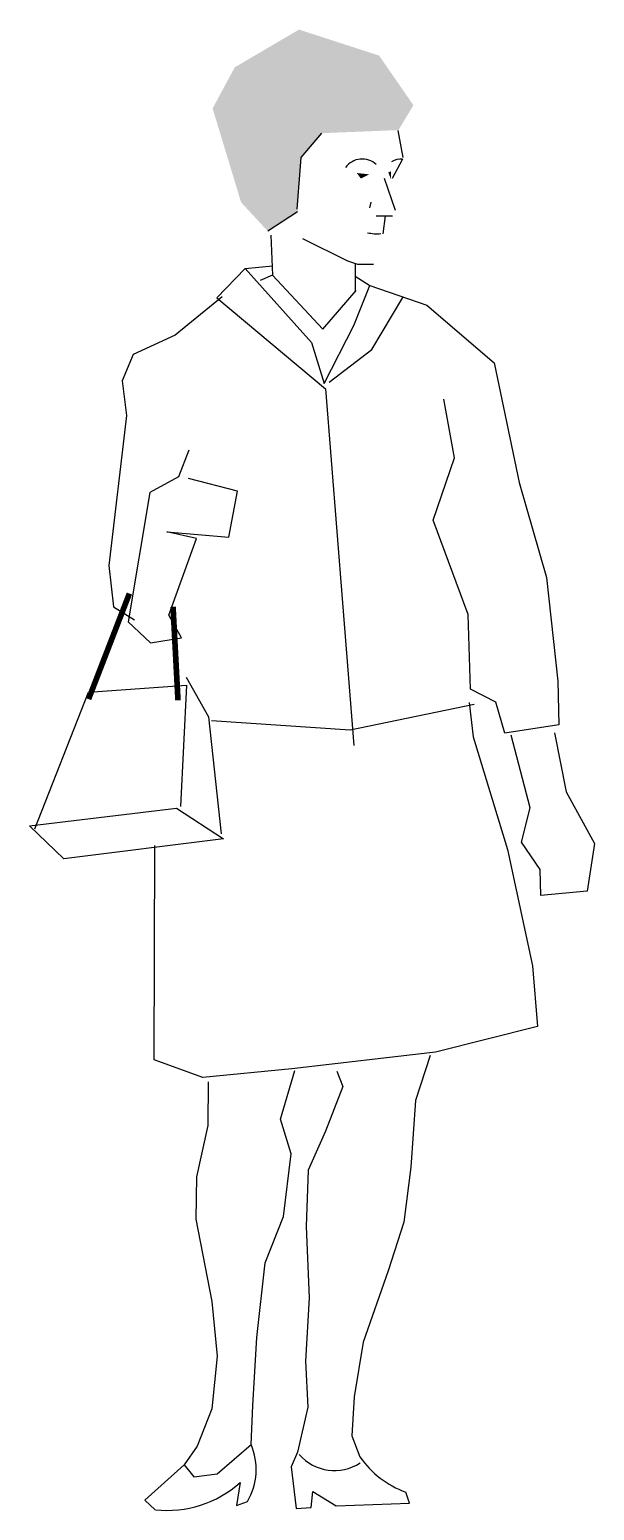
# Model space of a CAD drawing. Extents: x 294.8 to 301, y 157.4 to 173.7.
import ezdxf

# ---------------------------------------------------------------- set-up
doc = ezdxf.new("R2010")
doc.units = 0
doc.header["$LTSCALE"] = 12
doc.header["$MEASUREMENT"] = 0
doc.layers.get('0').update_dxf_attribs({"linetype": 'CONTINUOUS'})

msp = doc.modelspace()

# ---------------------------------------------------------------- linework, layer by layer
for p, q in [((298.027, 172.523), (297.8, 172.255)), ((298.866, 172.554), (298.922, 172.256)), ((297.8, 172.255), (297.758, 171.686)), ((298.92, 172.238), (298.804, 172.024)), ((298.719, 172.03), (298.838, 171.675)), ((298.572, 171.764), (298.557, 171.703)), ((297.765, 171.66), (297.438, 171.445)), ((298.631, 171.616), (298.808, 171.616)), ((298.73, 171.616), (298.703, 171.417)), ((297.471, 171.403), (297.488, 170.963)), ((297.819, 171.366), (298.315, 171.121)), ((298.315, 171.121), (298.424, 171.084)), ((297.19, 171.036), (296.879, 170.712)), ((297.19, 171.036), (297.488, 171.063)), ((297.19, 171.036), (297.92, 170.22)), ((297.488, 170.963), (297.355, 170.904)), ((297.488, 170.963), (298.042, 170.367)), ((298.397, 171.092), (298.397, 170.779)), ((298.397, 170.95), (298.559, 170.847)), ((298.424, 171.084), (298.601, 171.084)), ((298.042, 170.367), (298.411, 170.793)), ((298.385, 170.409), (298.559, 170.847)), ((298.559, 170.847), (299.186, 170.634)), ((296.935, 170.723), (296.419, 170.304)), ((296.879, 170.712), (298.073, 169.711)), ((298.582, 170.144), (298.924, 170.717)), ((299.186, 170.634), (299.926, 169.998)), ((296.419, 170.304), (295.957, 170.089)), ((298.058, 169.77), (298.385, 170.409)), ((297.92, 170.22), (298.058, 169.77)), ((298.114, 169.785), (298.582, 170.144)), ((295.957, 170.089), (295.836, 169.801)), ((299.926, 169.998), (300.2, 168.683)), ((295.836, 169.801), (295.884, 169.42)), ((298.073, 169.711), (298.384, 165.791)), ((299.491, 168.955), (299.374, 169.6)), ((295.884, 169.42), (295.689, 167.769)), ((296.57, 169.039), (296.455, 168.744)), ((299.257, 168.27), (299.491, 168.955)), ((296.455, 168.744), (296.14, 168.572)), ((297.106, 168.588), (296.567, 168.726)), ((300.2, 168.683), (300.501, 167.638)), ((296.14, 168.572), (295.904, 167.15)), ((297.01, 168.083), (297.106, 168.588)), ((299.642, 167.233), (299.257, 168.27)), ((296.655, 168.068), (296.328, 168.139)), ((296.328, 168.139), (297.01, 168.083)), ((296.349, 167.223), (296.655, 168.068)), ((295.689, 167.769), (295.742, 167.314)), ((300.501, 167.638), (300.626, 166.497)), ((295.742, 167.314), (295.972, 167.171)), ((296.49, 166.976), (296.349, 167.223)), ((299.668, 166.412), (299.642, 167.233)), ((295.904, 167.15), (296.149, 166.919)), ((296.149, 166.919), (296.49, 166.976)), ((296.542, 166.543), (296.786, 166.105)), ((294.875, 164.874), (295.468, 166.377)), ((295.468, 166.377), (296.545, 166.455)), ((296.545, 166.455), (296.477, 165.122)), ((299.944, 166.267), (299.668, 166.412)), ((300.626, 166.497), (300.637, 166.017)), ((299.708, 166.242), (298.344, 165.961)), ((299.652, 166.264), (299.697, 165.887)), ((300.044, 165.925), (299.944, 166.267)), ((296.786, 166.105), (296.924, 164.82)), ((298.344, 165.961), (296.817, 166.063)), ((300.637, 166.017), (300.044, 165.925)), ((300.323, 165.106), (300.114, 165.903)), ((300.59, 165.931), (300.717, 165.28)), ((299.697, 165.887), (300.074, 164.647)), ((300.717, 165.28), (301.029, 164.712)), ((294.819, 164.909), (296.435, 165.101)), ((296.435, 165.101), (296.952, 164.765)), ((300.226, 164.729), (300.323, 165.106)), ((295.195, 164.547), (294.819, 164.909)), ((296.952, 164.765), (295.195, 164.547)), ((296.187, 162.335), (296.194, 164.691)), ((300.074, 164.647), (300.35, 163.368)), ((300.434, 164.428), (300.226, 164.729)), ((301.029, 164.712), (300.949, 164.191)), ((300.441, 164.143), (300.434, 164.428)), ((300.949, 164.191), (300.441, 164.143)), ((300.35, 163.368), (300.402, 162.702)), ((300.402, 162.702), (299.281, 162.42)), ((296.724, 162.14), (296.187, 162.335)), ((299.281, 162.42), (297.701, 162.235)), ((297.701, 162.235), (296.724, 162.14)), ((296.517, 157.882), (296.086, 157.494)), ((297.694, 157.86), (297.75, 157.401)), ((297.133, 157.689), (297.093, 157.435)), ((297.914, 157.413), (297.932, 157.59)), ((297.932, 157.59), (298.19, 157.431)), ((296.201, 157.389), (296.086, 157.494)), ((297.093, 157.435), (297.213, 157.481)), ((298.19, 157.431), (298.996, 157.46)), ((298.996, 157.46), (298.954, 157.584)), ((297.75, 157.401), (297.914, 157.413))]:
    msp.add_line(p, q)
at = {"const_width": 0.0624}
for points in [[(295.467, 166.301), (295.916, 167.462)], [(296.45, 166.288), (296.396, 167.316)]]:
    msp.add_lwpolyline(points, dxfattribs=at)
for points in [[(299.223, 162.382), (299.063, 161.889), (299.011, 161.154), (298.933, 160.551), (298.762, 160.015), (298.487, 159.233), (298.386, 158.629), (298.363, 158.201), (298.451, 157.97)], [(296.781, 162.092), (296.779, 161.615), (296.654, 161.05), (296.645, 160.583), (296.824, 159.677), (296.88, 159.077), (296.822, 158.5), (296.66, 158.089), (296.517, 157.882), (296.625, 157.75), (296.881, 157.785), (297.255, 158.106), (297.274, 158.537), (297.316, 159.284), (297.409, 160.105), (297.611, 160.612), (297.693, 161.301), (297.579, 161.683), (297.734, 162.219)], [(298.198, 162.21), (298.264, 162.041), (298.072, 161.553), (297.881, 161.122), (297.86, 160.503), (297.894, 159.718), (297.851, 159.021), (297.879, 158.518), (297.763, 158.023), (297.694, 157.86)]]:
    msp.add_lwpolyline(points)
for centre, radius, start, end in [((298.475, 172.014), 0.225, 46.4568, 143.9321), ((298.905, 172.04), 0.199, 85.6013, 122.4712), ((298.638, 171.863), 0.446, 256.7236, 275.6482), ((296.616, 157.834), 0.694, 329.3696, 23.0686), ((298.171, 158.333), 0.513, 220.9268, 303.2704), ((299.309, 158.568), 1.046, 214.8712, 250.1614), ((296.333, 158.578), 1.196, 263.6775, 311.9952)]:
    msp.add_arc(centre, radius, start, end)
for points in [[(297.781, 173.662), (298.662, 173.376), (297.074, 173.247), (299.039, 172.83)], [(298.027, 172.523), (297.074, 173.247), (297.8, 172.255), (296.831, 172.795)], [(297.074, 173.247), (299.039, 172.83), (298.027, 172.523), (298.874, 172.557)], [(297.8, 172.255), (296.831, 172.795), (297.765, 171.66), (297.144, 171.763)], [(298.416, 172.085), (298.553, 172.07), (298.462, 172.024)], [(298.762, 172.091), (298.793, 172.015), (298.793, 172.106)], [(297.765, 171.66), (297.144, 171.763), (297.438, 171.445)]]:
    msp.add_solid(points)

doc.saveas('drawing.dxf')
